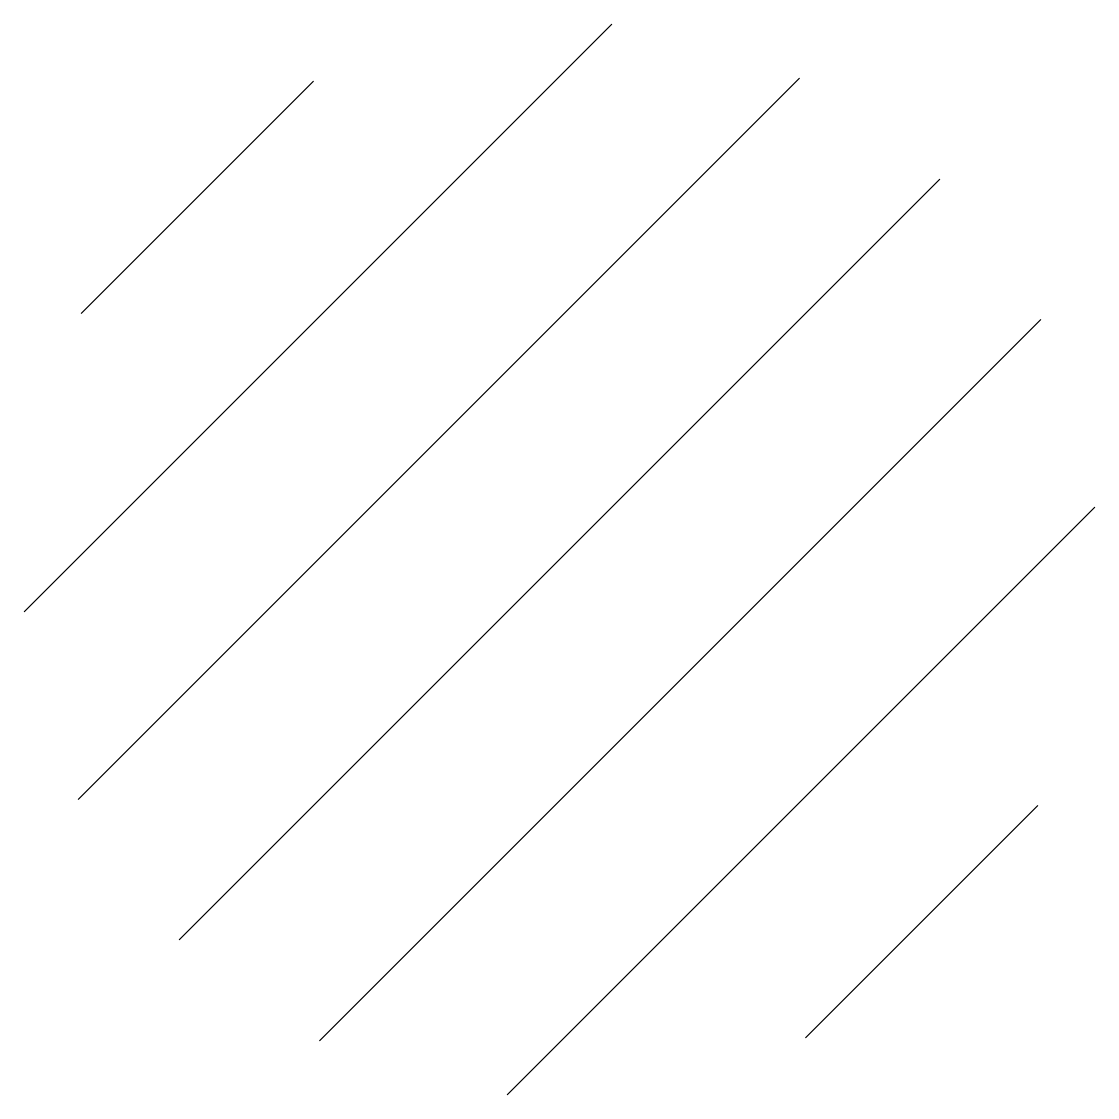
# Model space of a CAD drawing. Header units: metres. Extents: x -10 to 10, y -10 to 10.
import ezdxf

# ---------------------------------------------------------------- set-up
doc = ezdxf.new("R2010")
doc.units = ezdxf.units.M

msp = doc.modelspace()

# ---------------------------------------------------------------- hatches: boundary and pattern name
h = msp.add_hatch()
h.set_pattern_fill('ANSI31')
edge = h.paths.add_edge_path()
edge.add_arc((0, 0), 10, 0, 360)

doc.saveas('drawing.dxf')
